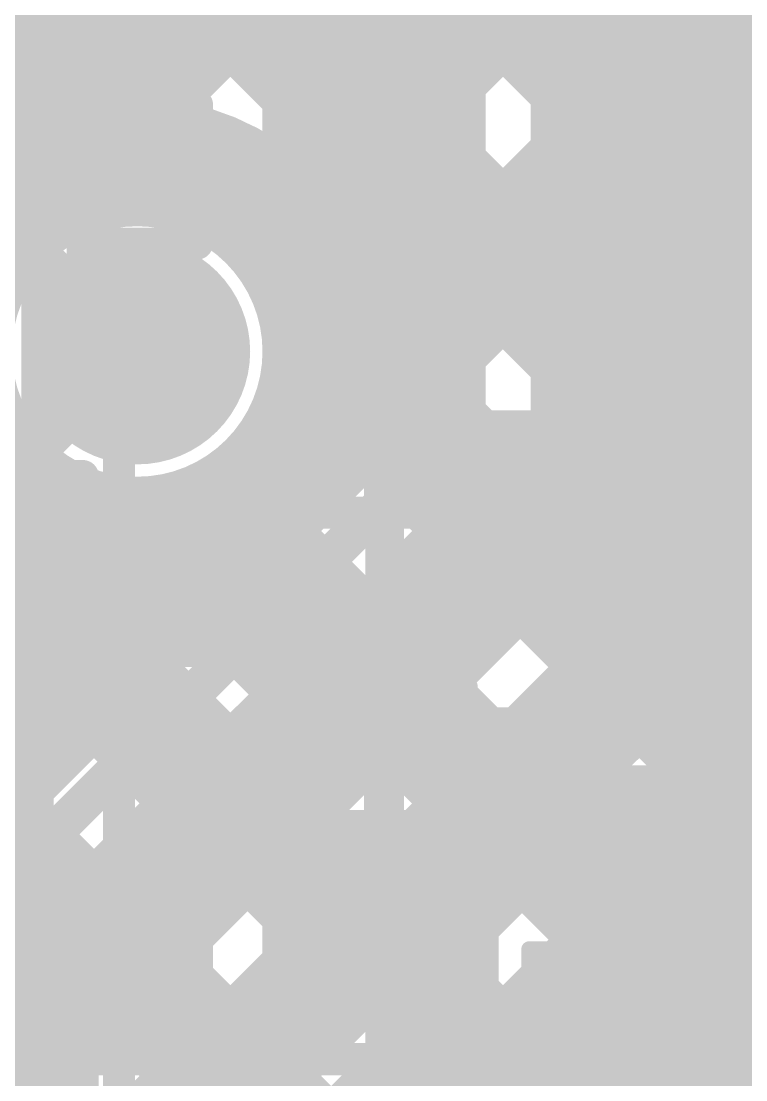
# Model space of a CAD drawing. Header units: millimetres. Extents: x 13 to 259, y -2 to 326.
# Drawn here: x 134.689 to 136.944, y 96.296 to 99.593 of the extents above; entities that cross this region are included whole.
import ezdxf

# ---------------------------------------------------------------- set-up
doc = ezdxf.new("R2010")
doc.units = ezdxf.units.MM
for name, color, linetype in [('BottomLayer', 5, 'Continuous'), ('BottomSolder', 6, 'Continuous'), ('ConnectLayer', 7, 'Continuous'), ('DrillDrawing', 1, 'Continuous'), ('Mechanical14', 56, 'Continuous'), ('Mechanical8', 56, 'Continuous'), ('MidLayer1', 16, 'Continuous'), ('MidLayer2', 76, 'Continuous'), ('MidLayer3', 90, 'Continuous'), ('MidLayer4', 156, 'Continuous'), ('MidLayer5', 130, 'Continuous'), ('MidLayer6', 216, 'Continuous'), ('MultiLayer', 9, 'Continuous'), ('TopLayer', 1, 'Continuous'), ('TopSolder', 216, 'Continuous')]:
    doc.layers.add(name, color=color, linetype=linetype)

# ---------------------------------------------------------------- blocks, each defined once
blk = doc.blocks.new('SAMTEC_ASP_127797_01_185')
at = {"layer": 'Mechanical14', "const_width": 0.1}
for points in [[(2.8448, 0.6604), (2.2352, 0.6604)], [(2.8448, 0.5194), (2.8448, 0.6604)], [(4.1148, 0.6604), (3.5052, 0.6604)], [(3.5052, 0.5194), (3.5052, 0.6604)], [(4.1148, 0.5194), (4.1148, 0.6604)], [(5.3848, 0.6604), (4.7752, 0.6604)], [(4.7752, 0.5194), (4.7752, 0.6604)], [(5.3848, 0.5194), (5.3848, 0.6604)], [(2.9591, 0.5194), (2.8448, 0.5194)], [(2.9591, 0.1638), (2.9591, 0.5194)], [(3.5052, 0.5194), (3.3909, 0.5194)], [(3.3909, 0.1638), (3.3909, 0.5194)], [(4.2291, 0.5194), (4.1148, 0.5194)], [(4.2291, 0.1638), (4.2291, 0.5194)], [(4.7752, 0.5194), (4.6609, 0.5194)], [(4.6609, 0.1638), (4.6609, 0.5194)], [(5.4991, 0.5194), (5.3848, 0.5194)], [(5.4991, 0.1638), (5.4991, 0.5194)], [(6.0452, 0.5194), (5.9309, 0.5194)], [(5.9309, 0.1638), (5.9309, 0.5194)], [(2.9591, 0.4064), (2.1209, 0.4064)], [(4.2291, 0.4064), (3.3909, 0.4064)], [(5.4991, 0.4064), (4.6609, 0.4064)], [(6.7691, 0.4064), (5.9309, 0.4064)], [(3.3909, 0.1638), (2.9591, 0.1638)], [(4.6609, 0.1638), (4.2291, 0.1638)], [(5.9309, 0.1638), (5.4991, 0.1638)], [(3.3909, -0.1638), (2.9591, -0.1638)], [(2.9591, -0.5194), (2.9591, -0.1638)], [(3.3909, -0.5194), (3.3909, -0.1638)], [(4.6609, -0.1638), (4.2291, -0.1638)], [(4.2291, -0.5194), (4.2291, -0.1638)], [(4.6593, -0.5194), (4.6593, -0.1638)], [(5.9309, -0.1638), (5.4991, -0.1638)], [(5.4991, -0.5194), (5.4991, -0.1638)], [(5.9309, -0.5194), (5.9309, -0.1638)], [(2.9591, -0.4064), (2.1209, -0.4064)], [(4.2291, -0.4064), (3.3909, -0.4064)], [(5.4991, -0.4064), (4.6609, -0.4064)], [(6.7691, -0.4064), (5.9309, -0.4064)], [(2.9591, -0.5194), (2.8448, -0.5194)], [(2.8448, -0.6604), (2.8448, -0.5194)], [(3.5052, -0.5194), (3.3909, -0.5194)], [(3.5052, -0.6604), (3.5052, -0.5194)], [(4.2291, -0.5194), (4.1148, -0.5194)], [(4.1148, -0.6604), (4.1148, -0.5194)], [(4.7752, -0.5194), (4.6609, -0.5194)], [(4.7752, -0.6604), (4.7752, -0.5194)], [(5.4991, -0.5194), (5.3848, -0.5194)], [(5.3848, -0.6604), (5.3848, -0.5194)], [(6.0452, -0.5194), (5.9309, -0.5194)], [(2.8448, -0.6604), (2.2352, -0.6604)], [(4.1148, -0.6604), (3.5052, -0.6604)], [(5.3848, -0.6604), (4.7752, -0.6604)]]:
    blk.add_lwpolyline(points, dxfattribs=at)
at = {"layer": 'Mechanical14', "const_width": 0.05}
for points in [[(2.8198, 0.6604, 1), (2.8698, 0.6604, 1)], [(2.8198, 0.6604, 1), (2.8698, 0.6604, 1)], [(3.4802, 0.6604, 1), (3.5302, 0.6604, 1)], [(3.4802, 0.6604, 1), (3.5302, 0.6604, 1)], [(4.0898, 0.6604, 1), (4.1398, 0.6604, 1)], [(4.0898, 0.6604, 1), (4.1398, 0.6604, 1)], [(4.7502, 0.6604, 1), (4.8002, 0.6604, 1)], [(4.7502, 0.6604, 1), (4.8002, 0.6604, 1)], [(5.3598, 0.6604, 1), (5.4098, 0.6604, 1)], [(5.3598, 0.6604, 1), (5.4098, 0.6604, 1)], [(2.8198, 0.5194, 1), (2.8698, 0.5194, 1)], [(2.8198, 0.5194, 1), (2.8698, 0.5194, 1)], [(2.9341, 0.5194, 1), (2.9841, 0.5194, 1)], [(2.9341, 0.5194, 1), (2.9841, 0.5194, 1)], [(3.3659, 0.5194, 1), (3.4159, 0.5194, 1)], [(3.3659, 0.5194, 1), (3.4159, 0.5194, 1)], [(3.4802, 0.5194, 1), (3.5302, 0.5194, 1)], [(3.4802, 0.5194, 1), (3.5302, 0.5194, 1)], [(4.0898, 0.5194, 1), (4.1398, 0.5194, 1)], [(4.0898, 0.5194, 1), (4.1398, 0.5194, 1)], [(4.2041, 0.5194, 1), (4.2541, 0.5194, 1)], [(4.2041, 0.5194, 1), (4.2541, 0.5194, 1)], [(4.6359, 0.5194, 1), (4.6859, 0.5194, 1)], [(4.6359, 0.5194, 1), (4.6859, 0.5194, 1)], [(4.7502, 0.5194, 1), (4.8002, 0.5194, 1)], [(4.7502, 0.5194, 1), (4.8002, 0.5194, 1)], [(5.3598, 0.5194, 1), (5.4098, 0.5194, 1)], [(5.3598, 0.5194, 1), (5.4098, 0.5194, 1)], [(5.4741, 0.5194, 1), (5.5241, 0.5194, 1)], [(5.4741, 0.5194, 1), (5.5241, 0.5194, 1)], [(5.9059, 0.5194, 1), (5.9559, 0.5194, 1)], [(5.9059, 0.5194, 1), (5.9559, 0.5194, 1)], [(2.9341, 0.4064, 1), (2.9841, 0.4064, 1)], [(3.3659, 0.4064, 1), (3.4159, 0.4064, 1)], [(4.2041, 0.4064, 1), (4.2541, 0.4064, 1)], [(4.6359, 0.4064, 1), (4.6859, 0.4064, 1)], [(5.4741, 0.4064, 1), (5.5241, 0.4064, 1)], [(5.9059, 0.4064, 1), (5.9559, 0.4064, 1)], [(2.9341, 0.1638, 1), (2.9841, 0.1638, 1)], [(2.9341, 0.1638, 1), (2.9841, 0.1638, 1)], [(3.3659, 0.1638, 1), (3.4159, 0.1638, 1)], [(3.3659, 0.1638, 1), (3.4159, 0.1638, 1)], [(4.2041, 0.1638, 1), (4.2541, 0.1638, 1)], [(4.2041, 0.1638, 1), (4.2541, 0.1638, 1)], [(4.6359, 0.1638, 1), (4.6859, 0.1638, 1)], [(4.6359, 0.1638, 1), (4.6859, 0.1638, 1)], [(5.4741, 0.1638, 1), (5.5241, 0.1638, 1)], [(5.4741, 0.1638, 1), (5.5241, 0.1638, 1)], [(5.9059, 0.1638, 1), (5.9559, 0.1638, 1)], [(5.9059, 0.1638, 1), (5.9559, 0.1638, 1)], [(2.9341, -0.1638, 1), (2.9841, -0.1638, 1)], [(2.9341, -0.1638, 1), (2.9841, -0.1638, 1)], [(3.3659, -0.1638, 1), (3.4159, -0.1638, 1)], [(3.3659, -0.1638, 1), (3.4159, -0.1638, 1)], [(4.2041, -0.1638, 1), (4.2541, -0.1638, 1)], [(4.2041, -0.1638, 1), (4.2541, -0.1638, 1)], [(4.6343, -0.1638, 1), (4.6843, -0.1638, 1)], [(4.6359, -0.1638, 1), (4.6859, -0.1638, 1)], [(5.4741, -0.1638, 1), (5.5241, -0.1638, 1)], [(5.4741, -0.1638, 1), (5.5241, -0.1638, 1)], [(5.9059, -0.1638, 1), (5.9559, -0.1638, 1)], [(5.9059, -0.1638, 1), (5.9559, -0.1638, 1)], [(2.9341, -0.4064, 1), (2.9841, -0.4064, 1)], [(3.3659, -0.4064, 1), (3.4159, -0.4064, 1)], [(4.2041, -0.4064, 1), (4.2541, -0.4064, 1)], [(4.6359, -0.4064, 1), (4.6859, -0.4064, 1)], [(5.4741, -0.4064, 1), (5.5241, -0.4064, 1)], [(5.9059, -0.4064, 1), (5.9559, -0.4064, 1)], [(2.8198, -0.5194, 1), (2.8698, -0.5194, 1)], [(2.8198, -0.5194, 1), (2.8698, -0.5194, 1)], [(2.9341, -0.5194, 1), (2.9841, -0.5194, 1)], [(2.9341, -0.5194, 1), (2.9841, -0.5194, 1)], [(3.3659, -0.5194, 1), (3.4159, -0.5194, 1)], [(3.3659, -0.5194, 1), (3.4159, -0.5194, 1)], [(3.4802, -0.5194, 1), (3.5302, -0.5194, 1)], [(3.4802, -0.5194, 1), (3.5302, -0.5194, 1)], [(4.0898, -0.5194, 1), (4.1398, -0.5194, 1)], [(4.0898, -0.5194, 1), (4.1398, -0.5194, 1)], [(4.2041, -0.5194, 1), (4.2541, -0.5194, 1)], [(4.2041, -0.5194, 1), (4.2541, -0.5194, 1)], [(4.6343, -0.5194, 1), (4.6843, -0.5194, 1)], [(4.6359, -0.5194, 1), (4.6859, -0.5194, 1)], [(4.7502, -0.5194, 1), (4.8002, -0.5194, 1)], [(4.7502, -0.5194, 1), (4.8002, -0.5194, 1)], [(5.3598, -0.5194, 1), (5.4098, -0.5194, 1)], [(5.3598, -0.5194, 1), (5.4098, -0.5194, 1)], [(5.4741, -0.5194, 1), (5.5241, -0.5194, 1)], [(5.4741, -0.5194, 1), (5.5241, -0.5194, 1)], [(5.9059, -0.5194, 1), (5.9559, -0.5194, 1)], [(5.9059, -0.5194, 1), (5.9559, -0.5194, 1)], [(2.8198, -0.6604, 1), (2.8698, -0.6604, 1)], [(2.8198, -0.6604, 1), (2.8698, -0.6604, 1)], [(3.4802, -0.6604, 1), (3.5302, -0.6604, 1)], [(3.4802, -0.6604, 1), (3.5302, -0.6604, 1)], [(4.0898, -0.6604, 1), (4.1398, -0.6604, 1)], [(4.0898, -0.6604, 1), (4.1398, -0.6604, 1)], [(4.7502, -0.6604, 1), (4.8002, -0.6604, 1)], [(4.7502, -0.6604, 1), (4.8002, -0.6604, 1)], [(5.3598, -0.6604, 1), (5.4098, -0.6604, 1)], [(5.3598, -0.6604, 1), (5.4098, -0.6604, 1)]]:
    blk.add_lwpolyline(points, format="xyb", close=True, dxfattribs=at)
at = {"layer": 'Mechanical8', "const_width": 0.1}
for points in [[(3.175, 0.905), (3.175, 1.905)], [(4.445, 0.905), (4.445, 1.905)], [(5.715, 0.905), (5.715, 1.905)]]:
    blk.add_lwpolyline(points, dxfattribs=at)
at = {"layer": 'Mechanical8', "const_width": 0.05}
for points in [[(3.15, 0.905, 1), (3.2, 0.905, 1)], [(4.42, 0.905, 1), (4.47, 0.905, 1)], [(5.69, 0.905, 1), (5.74, 0.905, 1)]]:
    blk.add_lwpolyline(points, format="xyb", close=True, dxfattribs=at)
at = {"layer": 'TopSolder', "const_width": 0.4216}
for points in [[(2.9642, 1.905, 1), (3.3858, 1.905, 1)], [(4.2342, 1.905, 1), (4.6558, 1.905, 1)], [(5.5042, 1.905, 1), (5.9258, 1.905, 1)]]:
    blk.add_lwpolyline(points, format="xyb", close=True, dxfattribs=at)

msp = doc.modelspace()

# ---------------------------------------------------------------- linework, layer by layer
at = {"layer": 'BottomLayer', "const_width": 0.25}
for points in [[(134.9251, 98.5639, 1), (135.1751, 98.5639, 1)], [(136.4, 96.575, 1), (136.65, 96.575, 1)]]:
    msp.add_lwpolyline(points, format="xyb", close=True, dxfattribs=at)
at = {"layer": 'BottomSolder', "const_width": 0.3516}
msp.add_lwpolyline([(134.8743, 98.5639, 1), (135.2259, 98.5639, 1)], format="xyb", close=True, dxfattribs=at)
at = {"layer": 'ConnectLayer', "const_width": 0.4}
for points in [[(135.4675, 98.9808), (147.5502, 111.0635)], [(135.4675, 98.9808), (147.5502, 111.0635)], [(134.0647, 96.7295), (147.7671, 110.4319)], [(134.0647, 96.7295), (147.7671, 110.4319)], [(135.4675, 98.9808), (146.51, 110.0234)], [(133.9122, 93.1829), (150.0277, 109.2983)], [(133.9122, 93.1829), (150.0277, 109.2983)], [(134.0647, 96.7295), (146.51, 109.1748)], [(128.0571, 106.9848), (136.837, 98.2049)], [(128.0571, 106.9848), (136.837, 98.2049)], [(133.9122, 93.1829), (146.51, 105.7807)], [(126.1636, 105.4841), (137.0706, 94.5771)], [(126.1636, 105.4841), (137.0706, 94.5771)], [(134.0635, 99.2738), (138.4169, 103.6273)], [(134.0635, 99.2738), (138.4169, 103.6273)], [(134.0635, 99.2738), (138.4169, 103.6273)], [(134.0398, 102.6991), (137.0784, 99.6605)], [(134.0398, 102.6991), (137.0784, 99.6605)], [(134.0398, 102.6991), (137.0784, 99.6605)], [(133.5519, 102.3385), (136.7178, 99.1726)], [(133.5519, 102.3385), (136.7178, 99.1726)], [(133.9443, 101.9461), (136.7178, 99.1726)], [(136.475, 99.1398), (139.2202, 101.885)], [(134.94, 99.1436), (134.94, 101.2828)], [(132.6366, 96.9985), (136.8823, 101.2441)], [(132.6366, 96.9985), (136.8823, 101.2441)], [(134.0335, 98.3954), (136.8823, 101.2441)], [(135.675, 98.5157), (135.675, 101.0621)], [(134.035, 101.0068), (136.837, 98.2049)], [(136.475, 98.5), (136.475, 100.8964)], [(136.475, 100.2639), (137.0784, 99.6605)], [(134.0381, 100.1552), (135.0395, 99.1538)], [(134.0381, 100.1552), (135.0395, 99.1538)], [(134.0381, 100.1552), (135.0395, 99.1538)], [(134.94, 100.1018), (135.675, 99.3668)], [(134.94, 99.3019), (135.675, 100.0369)], [(136.475, 99.4153), (136.7178, 99.1726)], [(134.0604, 99.2844), (134.5206, 98.8242)], [(134.0604, 99.2844), (134.5206, 98.8242)], [(134.0604, 99.2844), (134.5206, 98.8242)], [(134.94, 99.2533), (135.0395, 99.1538)], [(135.4675, 98.9808), (135.675, 99.1884)], [(133.9094, 95.7257), (136.8851, 98.7013)], [(133.9094, 95.7257), (136.8851, 98.7013)], [(134.033, 95.8493), (136.8851, 98.7013)], [(136.4699, 98.2862), (136.8851, 98.7013)], [(133.851, 98.6452), (136.8346, 95.6617)], [(133.851, 98.6452), (136.8346, 95.6617)], [(135.64, 98.5534), (138.3445, 95.8488)], [(135.64, 98.5534), (138.3445, 95.8488)], [(135.64, 98.5534), (138.3445, 95.8488)], [(136.475, 98.5668), (136.837, 98.2049)], [(136.475, 98.35), (136.475, 98.5)], [(136.475, 98.35), (136.475, 98.5)], [(134.035, 98.4612), (136.8346, 95.6617)], [(136.8043, 96.075), (139.0772, 98.3479)], [(133.6355, 97.1488), (134.6331, 98.1465)], [(133.6355, 97.1488), (134.6331, 98.1465)], [(133.98, 97.4933), (134.6331, 98.1465)], [(134.1341, 95.8434), (136.3574, 98.0667)], [(135.3104, 98.0344), (137.4737, 95.8711)], [(135.3104, 98.0344), (137.4737, 95.8711)], [(135.3104, 98.0344), (137.4737, 95.8711)], [(133.9732, 96.9214), (135.0262, 97.9744)], [(134.0146, 96.8553), (135.1402, 97.9808)], [(133.7082, 97.9396), (137.0706, 94.5771)], [(136.242, 97.9513), (137.2973, 96.896)], [(132.3699, 93.3377), (136.7331, 97.7008)], [(132.3699, 93.3377), (136.7331, 97.7008)], [(133.9818, 94.9495), (136.7331, 97.7008)], [(134.288, 95.2557), (136.7331, 97.7008)], [(135.8178, 97.527), (136.873, 96.4718)], [(132.7958, 92.915), (137.1557, 97.2749)], [(132.7958, 92.915), (137.1557, 97.2749)], [(133.7116, 93.8308), (137.1557, 97.2749)], [(135.1365, 95.2557), (137.1557, 97.2749)], [(135.3935, 97.1028), (136.4488, 96.0475)], [(135.975, 96.825), (136.225, 97.075)], [(136.1154, 96.2347), (136.9558, 97.075)], [(136.1154, 96.2347), (136.9558, 97.075)], [(136.225, 97.075), (137.5001, 97.075)], [(136.2698, 97.075), (137.2698, 96.075)], [(137.1183, 97.075), (138.1183, 96.075)], [(135.657, 95.2557), (137.3038, 96.9026)], [(135.975, 96.825), (135.975, 96.375)], [(134.0627, 96.7365), (136.7169, 94.0823)], [(134.0627, 96.7365), (136.7169, 94.0823)], [(134.0627, 96.7365), (136.7169, 94.0823)], [(134.9692, 96.6785), (136.0245, 95.6232)], [(135.975, 96.5212), (136.4212, 96.075)], [(135.975, 96.375), (136.275, 96.075)], [(134.545, 96.2542), (135.5435, 95.2557)]]:
    msp.add_lwpolyline(points, dxfattribs=at)
at = {"layer": 'ConnectLayer'}
for points, const_width in [([(137.895, 99.1157, 1), (136.7151, 99.1157, 1)], 0.4), ([(137.895, 99.1157, 1), (136.7151, 99.1157, 1)], 0.4), ([(137.895, 99.1157, 1), (136.7151, 99.1157, 1)], 0.4), ([(137.895, 99.1157, 1), (136.7151, 99.1157, 1)], 0.4), ([(136.9784, 99.6605, 1), (137.1784, 99.6605, 1)], 0.2), ([(136.9784, 99.6605, 1), (137.1784, 99.6605, 1)], 0.2), ([(136.9784, 99.6605, 1), (137.1784, 99.6605, 1)], 0.2), ([(136.9784, 99.6605, 1), (137.1784, 99.6605, 1)], 0.2), ([(136.375, 99.4153, 1), (136.575, 99.4153, 1)], 0.2), ([(135.575, 99.3668, 1), (135.775, 99.3668, 1)], 0.2), ([(134.84, 99.3019, 1), (135.04, 99.3019, 1)], 0.2), ([(134.84, 99.2533, 1), (135.04, 99.2533, 1)], 0.2), ([(135.575, 99.1884, 1), (135.775, 99.1884, 1)], 0.2), ([(136.6178, 99.1726, 1), (136.8178, 99.1726, 1)], 0.2), ([(136.6178, 99.1726, 1), (136.8178, 99.1726, 1)], 0.2), ([(136.6178, 99.1726, 1), (136.8178, 99.1726, 1)], 0.2), ([(136.6178, 99.1726, 1), (136.8178, 99.1726, 1)], 0.2), ([(135.6401, 98.5639, 1), (134.4601, 98.5639, 1)], 0.4), ([(135.6401, 98.5639, 1), (134.4601, 98.5639, 1)], 0.4), ([(135.6401, 98.5639, 1), (134.4601, 98.5639, 1)], 0.4), ([(134.84, 99.1436, 1), (135.04, 99.1436, 1)], 0.2), ([(134.84, 99.1436, 1), (135.04, 99.1436, 1)], 0.2), ([(134.9395, 99.1538, 1), (135.1395, 99.1538, 1)], 0.2), ([(134.9395, 99.1538, 1), (135.1395, 99.1538, 1)], 0.2), ([(134.9395, 99.1538, 1), (135.1395, 99.1538, 1)], 0.2), ([(134.9395, 99.1538, 1), (135.1395, 99.1538, 1)], 0.2), ([(136.375, 99.1398, 1), (136.575, 99.1398, 1)], 0.2), ([(136.6151, 99.1157, 1), (136.8151, 99.1157, 1)], 0.2), ([(136.6151, 99.1157, 1), (136.8151, 99.1157, 1)], 0.2), ([(136.6151, 99.1157, 1), (136.8151, 99.1157, 1)], 0.2), ([(136.6151, 99.1157, 1), (136.8151, 99.1157, 1)], 0.2), ([(135.3675, 98.9808, 1), (135.5675, 98.9808, 1)], 0.2), ([(135.3675, 98.9808, 1), (135.5675, 98.9808, 1)], 0.2), ([(135.3675, 98.9808, 1), (135.5675, 98.9808, 1)], 0.2), ([(135.3675, 98.9808, 1), (135.5675, 98.9808, 1)], 0.2), ([(134.4206, 98.8242, 1), (134.6206, 98.8242, 1)], 0.2), ([(134.4206, 98.8242, 1), (134.6206, 98.8242, 1)], 0.2), ([(134.4206, 98.8242, 1), (134.6206, 98.8242, 1)], 0.2), ([(136.7851, 98.7013, 1), (136.9851, 98.7013, 1)], 0.2), ([(136.7851, 98.7013, 1), (136.9851, 98.7013, 1)], 0.2), ([(136.7851, 98.7013, 1), (136.9851, 98.7013, 1)], 0.2), ([(136.7851, 98.7013, 1), (136.9851, 98.7013, 1)], 0.2), ([(135.54, 98.5534, 1), (135.74, 98.5534, 1)], 0.2), ([(135.54, 98.5534, 1), (135.74, 98.5534, 1)], 0.2), ([(135.54, 98.5534, 1), (135.74, 98.5534, 1)], 0.2), ([(135.5401, 98.5639, 1), (135.7401, 98.5639, 1)], 0.2), ([(135.5401, 98.5639, 1), (135.7401, 98.5639, 1)], 0.2), ([(135.5401, 98.5639, 1), (135.7401, 98.5639, 1)], 0.2), ([(135.5401, 98.5639, 1), (135.7401, 98.5639, 1)], 0.2), ([(135.5401, 98.5639, 1), (135.7401, 98.5639, 1)], 0.2), ([(136.375, 98.5668, 1), (136.575, 98.5668, 1)], 0.2), ([(135.575, 98.5157, 1), (135.775, 98.5157, 1)], 0.2), ([(136.375, 98.5, 1), (136.575, 98.5, 1)], 0.2), ([(136.375, 98.5, 1), (136.575, 98.5, 1)], 0.2), ([(136.375, 98.5, 1), (136.575, 98.5, 1)], 0.2), ([(135.5331, 98.4738, 1), (135.7331, 98.4738, 1)], 0.2), ([(137.895, 97.8457, 1), (136.7151, 97.8457, 1)], 0.4), ([(137.895, 97.8457, 1), (136.7151, 97.8457, 1)], 0.4), ([(137.895, 97.8457, 1), (136.7151, 97.8457, 1)], 0.4), ([(137.895, 97.8457, 1), (136.7151, 97.8457, 1)], 0.4), ([(136.375, 98.35, 1), (136.575, 98.35, 1)], 0.2), ([(136.375, 98.35, 1), (136.575, 98.35, 1)], 0.2), ([(136.375, 98.35, 1), (136.575, 98.35, 1)], 0.2), ([(136.375, 98.35, 1), (136.575, 98.35, 1)], 0.2), ([(136.375, 98.35, 1), (136.575, 98.35, 1)], 0.2), ([(136.3699, 98.2862, 1), (136.5699, 98.2862, 1)], 0.2), ([(136.737, 98.2049, 1), (136.937, 98.2049, 1)], 0.2), ([(136.737, 98.2049, 1), (136.937, 98.2049, 1)], 0.2), ([(136.737, 98.2049, 1), (136.937, 98.2049, 1)], 0.2), ([(136.737, 98.2049, 1), (136.937, 98.2049, 1)], 0.2), ([(134.5331, 98.1465, 1), (134.7331, 98.1465, 1)], 0.2), ([(134.5331, 98.1465, 1), (134.7331, 98.1465, 1)], 0.2), ([(134.5331, 98.1465, 1), (134.7331, 98.1465, 1)], 0.2), ([(136.2574, 98.0667, 1), (136.4574, 98.0667, 1)], 0.2), ([(136.2574, 98.0667, 1), (136.4574, 98.0667, 1)], 0.2), ([(136.2574, 98.0667, 1), (136.4574, 98.0667, 1)], 0.2), ([(136.2579, 98.0672, 1), (136.4579, 98.0672, 1)], 0.2), ([(135.2104, 98.0344, 1), (135.4104, 98.0344, 1)], 0.2), ([(135.2104, 98.0344, 1), (135.4104, 98.0344, 1)], 0.2), ([(135.2104, 98.0344, 1), (135.4104, 98.0344, 1)], 0.2), ([(134.9262, 97.9744, 1), (135.1262, 97.9744, 1)], 0.2), ([(134.9262, 97.9744, 1), (135.1262, 97.9744, 1)], 0.2), ([(135.0402, 97.9808, 1), (135.2402, 97.9808, 1)], 0.2), ([(135.0402, 97.9808, 1), (135.2402, 97.9808, 1)], 0.2), ([(136.142, 97.9513, 1), (136.342, 97.9513, 1)], 0.2), ([(136.6151, 97.8457, 1), (136.8151, 97.8457, 1)], 0.2), ([(136.6151, 97.8457, 1), (136.8151, 97.8457, 1)], 0.2), ([(136.6151, 97.8457, 1), (136.8151, 97.8457, 1)], 0.2), ([(136.6151, 97.8457, 1), (136.8151, 97.8457, 1)], 0.2), ([(136.6331, 97.7008, 1), (136.8331, 97.7008, 1)], 0.2), ([(136.6331, 97.7008, 1), (136.8331, 97.7008, 1)], 0.2), ([(136.6331, 97.7008, 1), (136.8331, 97.7008, 1)], 0.2), ([(136.6331, 97.7008, 1), (136.8331, 97.7008, 1)], 0.2), ([(135.7178, 97.527, 1), (135.9178, 97.527, 1)], 0.2), ([(135.2935, 97.1028, 1), (135.4935, 97.1028, 1)], 0.2), ([(136.125, 97.075, 1), (136.325, 97.075, 1)], 0.2), ([(136.125, 97.075, 1), (136.325, 97.075, 1)], 0.2), ([(136.1698, 97.075, 1), (136.3698, 97.075, 1)], 0.2), ([(136.8558, 97.075, 1), (137.0558, 97.075, 1)], 0.2), ([(136.8558, 97.075, 1), (137.0558, 97.075, 1)], 0.2), ([(137.0183, 97.075, 1), (137.2183, 97.075, 1)], 0.2), ([(135.875, 96.825, 1), (136.075, 96.825, 1)], 0.2), ([(135.875, 96.825, 1), (136.075, 96.825, 1)], 0.2), ([(134.8692, 96.6785, 1), (135.0692, 96.6785, 1)], 0.2), ([(135.875, 96.5212, 1), (136.075, 96.5212, 1)], 0.2), ([(136.773, 96.4718, 1), (136.973, 96.4718, 1)], 0.2), ([(135.875, 96.375, 1), (136.075, 96.375, 1)], 0.2), ([(135.875, 96.375, 1), (136.075, 96.375, 1)], 0.2), ([(134.445, 96.2542, 1), (134.645, 96.2542, 1)], 0.2), ([(136.0154, 96.2347, 1), (136.2154, 96.2347, 1)], 0.2), ([(136.0154, 96.2347, 1), (136.2154, 96.2347, 1)], 0.2)]:
    msp.add_lwpolyline(points, format="xyb", close=True, dxfattribs=dict(at, const_width=const_width))
at = {"layer": 'ConnectLayer', "const_width": 0.4}
for points in [[(134.94, 99.1436, -0.470279), (135.6401, 98.5639)], [(135.6401, 98.5639, -0.038365), (135.6331, 98.4738)], [(136.475, 98.35, -0.199374), (136.3574, 98.0667)], [(136.475, 98.35, -0.199374), (136.3574, 98.0667)], [(136.475, 98.35, -0.198912), (136.3579, 98.0672)], [(135.1402, 97.9808, -0.048486), (135.0262, 97.9744)]]:
    msp.add_lwpolyline(points, format="xyb", dxfattribs=at)
at = {"layer": 'DrillDrawing', "const_width": 0.0508}
for points in [[(134.9231, 98.6909), (134.9231, 98.8179)], [(134.9231, 98.8179), (135.1771, 98.8179)], [(135.1771, 98.6909), (135.1771, 98.8179)], [(134.7961, 98.4369), (134.7961, 98.6909)], [(134.7961, 98.6909), (134.9231, 98.6909)], [(135.1771, 98.6909), (135.3041, 98.6909)], [(135.3041, 98.4369), (135.3041, 98.6909)], [(134.7961, 98.4369), (134.9231, 98.4369)], [(134.9231, 98.3099), (134.9231, 98.4369)], [(135.1771, 98.4369), (135.3041, 98.4369)], [(135.1771, 98.3099), (135.1771, 98.4369)], [(134.9231, 98.3099), (135.1771, 98.3099)], [(136.398, 96.702), (136.398, 96.829)], [(136.398, 96.829), (136.652, 96.829)], [(136.652, 96.702), (136.652, 96.829)], [(136.271, 96.448), (136.271, 96.702)], [(136.271, 96.702), (136.398, 96.702)], [(136.652, 96.702), (136.779, 96.702)], [(136.779, 96.448), (136.779, 96.702)], [(136.271, 96.448), (136.398, 96.448)], [(136.398, 96.321), (136.398, 96.448)], [(136.652, 96.448), (136.779, 96.448)], [(136.652, 96.321), (136.652, 96.448)], [(136.398, 96.321), (136.652, 96.321)]]:
    msp.add_lwpolyline(points, dxfattribs=at)
at = {"layer": 'DrillDrawing', "const_width": 0.0254}
for points in [[(134.9104, 98.8179, 1), (134.9358, 98.8179, 1)], [(134.9104, 98.8179, 1), (134.9358, 98.8179, 1)], [(135.1644, 98.8179, 1), (135.1898, 98.8179, 1)], [(135.1644, 98.8179, 1), (135.1898, 98.8179, 1)], [(134.7834, 98.6909, 1), (134.8088, 98.6909, 1)], [(134.7834, 98.6909, 1), (134.8088, 98.6909, 1)], [(134.9104, 98.6909, 1), (134.9358, 98.6909, 1)], [(134.9104, 98.6909, 1), (134.9358, 98.6909, 1)], [(135.1644, 98.6909, 1), (135.1898, 98.6909, 1)], [(135.1644, 98.6909, 1), (135.1898, 98.6909, 1)], [(135.2914, 98.6909, 1), (135.3168, 98.6909, 1)], [(135.2914, 98.6909, 1), (135.3168, 98.6909, 1)], [(134.7834, 98.4369, 1), (134.8088, 98.4369, 1)], [(134.7834, 98.4369, 1), (134.8088, 98.4369, 1)], [(134.9104, 98.4369, 1), (134.9358, 98.4369, 1)], [(134.9104, 98.4369, 1), (134.9358, 98.4369, 1)], [(135.1644, 98.4369, 1), (135.1898, 98.4369, 1)], [(135.1644, 98.4369, 1), (135.1898, 98.4369, 1)], [(135.2914, 98.4369, 1), (135.3168, 98.4369, 1)], [(135.2914, 98.4369, 1), (135.3168, 98.4369, 1)], [(134.9104, 98.3099, 1), (134.9358, 98.3099, 1)], [(134.9104, 98.3099, 1), (134.9358, 98.3099, 1)], [(135.1644, 98.3099, 1), (135.1898, 98.3099, 1)], [(135.1644, 98.3099, 1), (135.1898, 98.3099, 1)], [(136.3853, 96.829, 1), (136.4107, 96.829, 1)], [(136.3853, 96.829, 1), (136.4107, 96.829, 1)], [(136.6393, 96.829, 1), (136.6647, 96.829, 1)], [(136.6393, 96.829, 1), (136.6647, 96.829, 1)], [(136.2583, 96.702, 1), (136.2837, 96.702, 1)], [(136.2583, 96.702, 1), (136.2837, 96.702, 1)], [(136.3853, 96.702, 1), (136.4107, 96.702, 1)], [(136.3853, 96.702, 1), (136.4107, 96.702, 1)], [(136.6393, 96.702, 1), (136.6647, 96.702, 1)], [(136.6393, 96.702, 1), (136.6647, 96.702, 1)], [(136.7663, 96.702, 1), (136.7917, 96.702, 1)], [(136.7663, 96.702, 1), (136.7917, 96.702, 1)], [(136.2583, 96.448, 1), (136.2837, 96.448, 1)], [(136.2583, 96.448, 1), (136.2837, 96.448, 1)], [(136.3853, 96.448, 1), (136.4107, 96.448, 1)], [(136.3853, 96.448, 1), (136.4107, 96.448, 1)], [(136.6393, 96.448, 1), (136.6647, 96.448, 1)], [(136.6393, 96.448, 1), (136.6647, 96.448, 1)], [(136.7663, 96.448, 1), (136.7917, 96.448, 1)], [(136.7663, 96.448, 1), (136.7917, 96.448, 1)], [(136.3853, 96.321, 1), (136.4107, 96.321, 1)], [(136.3853, 96.321, 1), (136.4107, 96.321, 1)], [(136.6393, 96.321, 1), (136.6647, 96.321, 1)], [(136.6393, 96.321, 1), (136.6647, 96.321, 1)]]:
    msp.add_lwpolyline(points, format="xyb", close=True, dxfattribs=at)
at = {"layer": 'MidLayer1', "const_width": 0.25}
for points in [[(134.9251, 98.5639, 1), (135.1751, 98.5639, 1)], [(136.4, 96.575, 1), (136.65, 96.575, 1)]]:
    msp.add_lwpolyline(points, format="xyb", close=True, dxfattribs=at)
at = {"layer": 'MidLayer2', "const_width": 0.12}
for points in [[(135.2891, 105.5551), (135.2891, 99.6135)], [(134.9691, 105.3951), (134.9691, 99.481)], [(135.2891, 99.6135), (136.2619, 98.6407)], [(134.9691, 99.481), (136.1293, 98.3207)], [(134.475, 99.1389), (135.0501, 98.5639)], [(136.2619, 98.6407), (137.2348, 98.6407)], [(134.3619, 98.6157), (135.5819, 97.3957)], [(134.2294, 98.2957), (135.4493, 97.0757)], [(136.1293, 98.3207), (137.2348, 98.3207)], [(135.5819, 97.3957), (139.0458, 97.3957)], [(135.4493, 97.0757), (139.1783, 97.0757)]]:
    msp.add_lwpolyline(points, dxfattribs=at)
at = {"layer": 'MidLayer2'}
for points, const_width in [([(135.2591, 99.6135, 1), (135.3191, 99.6135, 1)], 0.06), ([(135.2591, 99.6135, 1), (135.3191, 99.6135, 1)], 0.06), ([(134.9391, 99.481, 1), (134.9991, 99.481, 1)], 0.06), ([(134.9391, 99.481, 1), (134.9991, 99.481, 1)], 0.06), ([(134.9251, 98.5639, 1), (135.1751, 98.5639, 1)], 0.25), ([(136.2319, 98.6407, 1), (136.2919, 98.6407, 1)], 0.06), ([(136.2319, 98.6407, 1), (136.2919, 98.6407, 1)], 0.06), ([(135.0201, 98.5639, 1), (135.0801, 98.5639, 1)], 0.06), ([(136.0993, 98.3207, 1), (136.1593, 98.3207, 1)], 0.06), ([(136.0993, 98.3207, 1), (136.1593, 98.3207, 1)], 0.06), ([(135.5519, 97.3957, 1), (135.6119, 97.3957, 1)], 0.06), ([(135.5519, 97.3957, 1), (135.6119, 97.3957, 1)], 0.06), ([(135.4193, 97.0757, 1), (135.4793, 97.0757, 1)], 0.06), ([(135.4193, 97.0757, 1), (135.4793, 97.0757, 1)], 0.06), ([(136.4, 96.575, 1), (136.65, 96.575, 1)], 0.25)]:
    msp.add_lwpolyline(points, format="xyb", close=True, dxfattribs=dict(at, const_width=const_width))
at = {"layer": 'MidLayer3', "const_width": 0.12}
for points in [[(136.075, 98.35), (136.075, 101.0621)], [(133.6862, 97.2), (135.0501, 98.5639)], [(136.075, 98.35), (136.075, 98.5)], [(133.8508, 96.1257), (136.075, 98.35)]]:
    msp.add_lwpolyline(points, dxfattribs=at)
at = {"layer": 'MidLayer3'}
for points, const_width in [([(134.9251, 98.5639, 1), (135.1751, 98.5639, 1)], 0.25), ([(135.0201, 98.5639, 1), (135.0801, 98.5639, 1)], 0.06), ([(136.045, 98.5, 1), (136.105, 98.5, 1)], 0.06), ([(136.045, 98.35, 1), (136.105, 98.35, 1)], 0.06), ([(136.045, 98.35, 1), (136.105, 98.35, 1)], 0.06), ([(136.045, 98.35, 1), (136.105, 98.35, 1)], 0.06), ([(136.4, 96.575, 1), (136.65, 96.575, 1)], 0.25)]:
    msp.add_lwpolyline(points, format="xyb", close=True, dxfattribs=dict(at, const_width=const_width))
at = {"layer": 'MidLayer4', "const_width": 0.12}
for points in [[(135.82, 96.3581), (135.82, 101.6076)], [(135.5, 96.4907), (135.5, 101.475)], [(134.9826, 95.9732), (135.5, 96.4907)], [(135.1151, 95.6532), (135.82, 96.3581)]]:
    msp.add_lwpolyline(points, dxfattribs=at)
at = {"layer": 'MidLayer4'}
for points, const_width in [([(134.9251, 98.5639, 1), (135.1751, 98.5639, 1)], 0.25), ([(136.4, 96.575, 1), (136.65, 96.575, 1)], 0.25), ([(135.4701, 96.4907, 1), (135.53, 96.4907, 1)], 0.06), ([(135.4701, 96.4907, 1), (135.53, 96.4907, 1)], 0.06), ([(135.79, 96.3581, 1), (135.85, 96.3581, 1)], 0.06), ([(135.79, 96.3581, 1), (135.85, 96.3581, 1)], 0.06)]:
    msp.add_lwpolyline(points, format="xyb", close=True, dxfattribs=dict(at, const_width=const_width))
at = {"layer": 'MidLayer5', "const_width": 0.25}
for points in [[(134.9251, 98.5639, 1), (135.1751, 98.5639, 1)], [(136.4, 96.575, 1), (136.65, 96.575, 1)]]:
    msp.add_lwpolyline(points, format="xyb", close=True, dxfattribs=at)
at = {"layer": 'MidLayer6', "const_width": 0.25}
for points in [[(134.9251, 98.5639, 1), (135.1751, 98.5639, 1)], [(136.4, 96.575, 1), (136.65, 96.575, 1)]]:
    msp.add_lwpolyline(points, format="xyb", close=True, dxfattribs=at)
at = {"layer": 'MultiLayer', "const_width": 0.25}
for points in [[(134.9251, 98.5639, 1), (135.1751, 98.5639, 1)], [(136.4, 96.575, 1), (136.65, 96.575, 1)]]:
    msp.add_lwpolyline(points, format="xyb", close=True, dxfattribs=at)
at = {"layer": 'TopLayer', "const_width": 0.25}
for points in [[(134.9251, 98.5639, 1), (135.1751, 98.5639, 1)], [(136.4, 96.575, 1), (136.65, 96.575, 1)]]:
    msp.add_lwpolyline(points, format="xyb", close=True, dxfattribs=at)
at = {"layer": 'TopSolder', "const_width": 0.3516}
msp.add_lwpolyline([(134.8743, 98.5639, 1), (135.2259, 98.5639, 1)], format="xyb", close=True, dxfattribs=at)

# ---------------------------------------------------------------- block references
at = {"rotation": 270}
msp.add_blockref('SAMTEC_ASP_127797_01_185', (135.4, 102.2907), dxfattribs=at)

doc.saveas('drawing.dxf')
